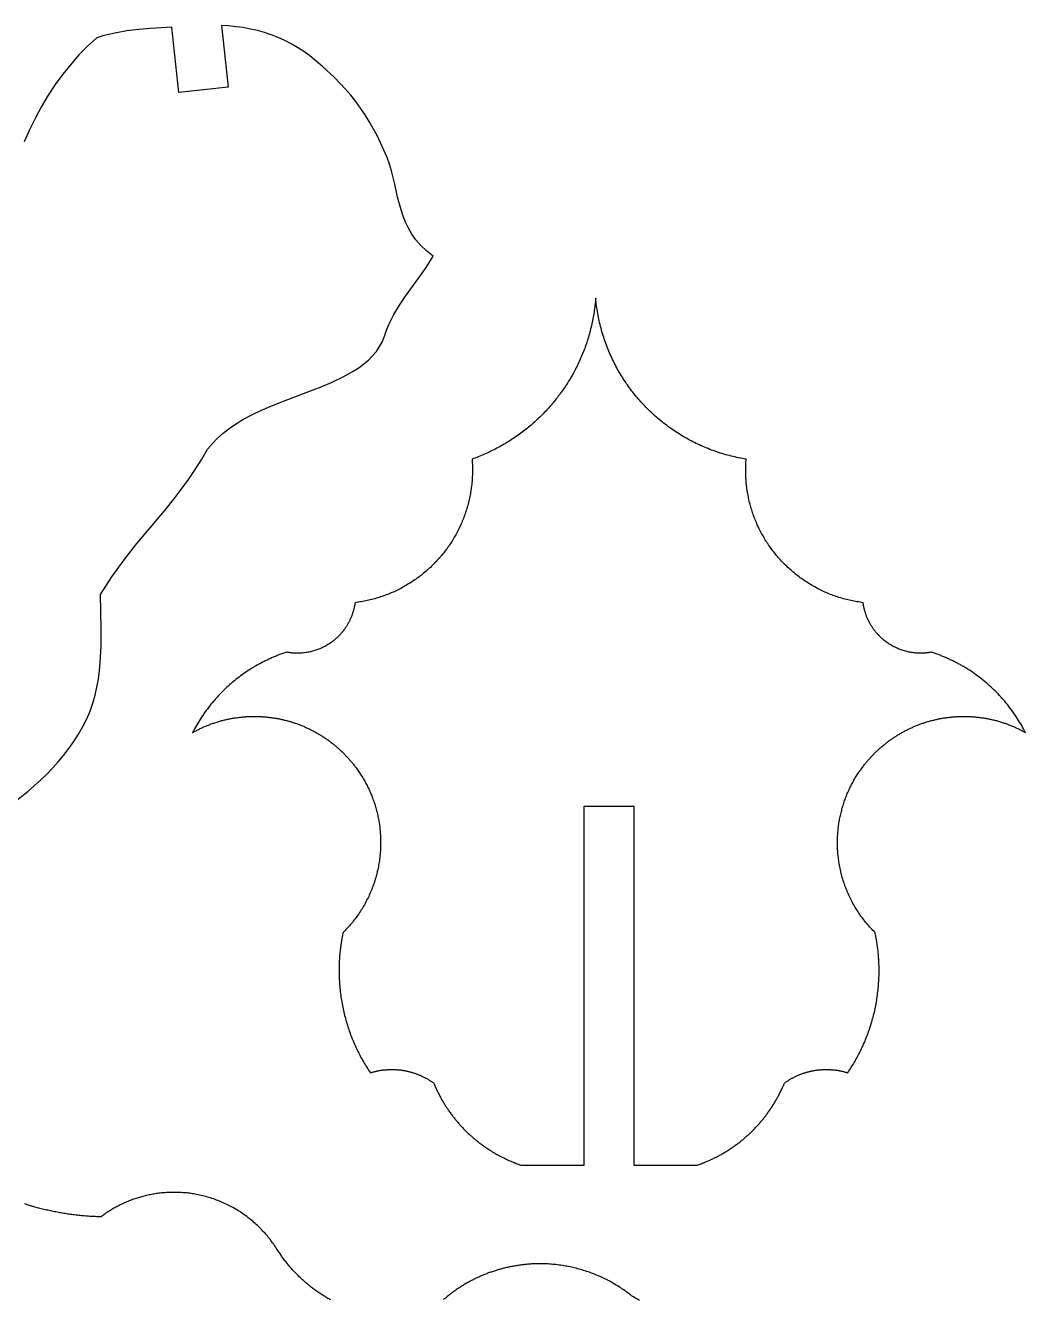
# Model space of a CAD drawing. Extents: x 25 to 747, y 34 to 1185.
# Drawn here: x 559.1 to 682.7, y 558.6 to 716.2 of the extents above; entities that cross this region are included whole.
import ezdxf

# ---------------------------------------------------------------- set-up
doc = ezdxf.new("R2010")
doc.units = 0
doc.layers.add('Default_Layer', color=1, linetype='CONTINUOUS')

msp = doc.modelspace()

# ---------------------------------------------------------------- linework, layer by layer
at = {"layer": 'Default_Layer'}
for points in [[(557.73, 620.16), (559.38, 621.48), (560.94, 622.87), (561.68, 623.59), (562.4, 624.33), (563.09, 625.1), (563.76, 625.9), (564.4, 626.74), (565.01, 627.6), (565.59, 628.51), (566.14, 629.46), (566.62, 630.41), (567.03, 631.37), (567.38, 632.34), (567.66, 633.33), (567.89, 634.33), (568.07, 635.33), (568.21, 636.35), (568.3, 637.37), (568.4, 639.44), (568.41, 641.54), (568.31, 645.79), (569.73, 647.96), (571.24, 650.06), (572.83, 652.1), (574.48, 654.05), (576.43, 656.37), (577.38, 657.57), (578.31, 658.78), (579.2, 660.02), (580.05, 661.26), (580.84, 662.51), (581.57, 663.76), (582.17, 664.48), (582.81, 665.14), (583.51, 665.76), (584.24, 666.33), (585.01, 666.86), (585.81, 667.35), (586.63, 667.81), (587.47, 668.23), (589.2, 669), (590.94, 669.69), (594.31, 670.96), (595.61, 671.47), (596.98, 672.04), (598.35, 672.69), (599.67, 673.44), (600.3, 673.85), (600.9, 674.3), (601.46, 674.78), (601.97, 675.29), (602.44, 675.84), (602.84, 676.44), (603.18, 677.07), (603.45, 677.75), (603.71, 678.48), (603.99, 679.17), (604.61, 680.43), (605.31, 681.58), (606.06, 682.69), (607.71, 684.95), (608.58, 686.22), (609.47, 687.65), (608.64, 688.29), (607.94, 688.96), (607.34, 689.64), (606.83, 690.35), (606.4, 691.08), (606.04, 691.82), (605.74, 692.58), (605.49, 693.35), (605.07, 694.93), (604.71, 696.55), (604.3, 698.18), (604.05, 699), (603.76, 699.83), (603.38, 700.75), (602.97, 701.66), (602.53, 702.56), (602.06, 703.43), (601.57, 704.29), (601.04, 705.12), (600.48, 705.94), (599.89, 706.74), (599.28, 707.52), (598.64, 708.28), (597.28, 709.73), (595.8, 711.1), (594.23, 712.39), (593.48, 712.94), (592.7, 713.44), (591.91, 713.89), (591.11, 714.3), (590.28, 714.67), (589.45, 714.99), (588.6, 715.28), (587.73, 715.52), (586.86, 715.72), (585.97, 715.89), (585.07, 716.01), (584.17, 716.1), (583.29, 716.16), (584.12, 708.52), (578.01, 707.85), (578.01, 707.85), (577.13, 715.95), (574.52, 715.8), (573.05, 715.67), (571.59, 715.48), (570.12, 715.22), (568.63, 714.86), (567.87, 714.64), (566.74, 713.61), (565.66, 712.51), (564.64, 711.35), (563.66, 710.13), (562.74, 708.85), (561.87, 707.52), (561.05, 706.15), (560.28, 704.72), (559.55, 703.26), (558.87, 701.75)], [(596.82, 558.55), (596.7, 558.61), (596.58, 558.68), (596.45, 558.75), (596.33, 558.82), (596.21, 558.89), (596.09, 558.97), (595.97, 559.04), (595.86, 559.11), (595.74, 559.19), (595.62, 559.26), (595.51, 559.34), (595.39, 559.42), (595.27, 559.49), (595.16, 559.57), (595.05, 559.65), (594.93, 559.73), (594.82, 559.82), (594.71, 559.9), (594.6, 559.98), (594.49, 560.07), (594.38, 560.15), (594.27, 560.24), (594.16, 560.32), (594.05, 560.41), (593.94, 560.5), (593.83, 560.59), (593.73, 560.68), (593.62, 560.77), (593.52, 560.86), (593.41, 560.96), (593.31, 561.05), (593.21, 561.14), (593.11, 561.24), (593.01, 561.33), (592.91, 561.43), (592.81, 561.53), (592.71, 561.63), (592.61, 561.73), (592.51, 561.83), (592.42, 561.93), (592.32, 562.03), (592.22, 562.13), (592.13, 562.23), (592.04, 562.33), (591.94, 562.44), (591.85, 562.54), (591.76, 562.65), (591.67, 562.76), (591.58, 562.86), (591.49, 562.97), (591.4, 563.08), (591.31, 563.19), (591.23, 563.3), (591.14, 563.41), (591.06, 563.52), (590.97, 563.63), (590.89, 563.75), (590.81, 563.86), (590.73, 563.97), (590.65, 564.09), (590.57, 564.2), (590.49, 564.32), (590.41, 564.44), (590.33, 564.55), (590.25, 564.67), (590.18, 564.79), (590.07, 564.95), (589.97, 565.12), (589.86, 565.28), (589.75, 565.44), (589.64, 565.59), (589.52, 565.75), (589.4, 565.91), (589.29, 566.06), (589.17, 566.21), (589.04, 566.36), (588.92, 566.51), (588.8, 566.65), (588.67, 566.8), (588.54, 566.94), (588.41, 567.08), (588.28, 567.22), (588.14, 567.36), (588.01, 567.5), (587.87, 567.63), (587.73, 567.76), (587.59, 567.89), (587.45, 568.02), (587.3, 568.15), (587.16, 568.28), (587.01, 568.4), (586.86, 568.52), (586.71, 568.64), (586.56, 568.76), (586.41, 568.88), (586.25, 568.99), (586.1, 569.1), (585.94, 569.21), (585.78, 569.32), (585.62, 569.43), (585.45, 569.53), (585.29, 569.63), (585.13, 569.73), (584.96, 569.83), (584.79, 569.93), (584.62, 570.02), (584.45, 570.11), (584.28, 570.2), (584.11, 570.29), (583.93, 570.37), (583.75, 570.46), (583.58, 570.54), (583.4, 570.62), (583.22, 570.69), (583.04, 570.77), (582.85, 570.84), (582.67, 570.91), (582.49, 570.98), (582.3, 571.04), (582.11, 571.11), (581.92, 571.17), (581.73, 571.23), (581.54, 571.28), (581.35, 571.34), (581.16, 571.39), (580.96, 571.44), (580.77, 571.48), (580.57, 571.53), (580.38, 571.57), (580.18, 571.61), (580.02, 571.64), (579.86, 571.66), (579.7, 571.69), (579.54, 571.71), (579.37, 571.74), (579.2, 571.76), (579.03, 571.78), (578.86, 571.79), (578.69, 571.81), (578.51, 571.82), (578.33, 571.83), (578.15, 571.84), (577.98, 571.85), (577.79, 571.86), (577.61, 571.86), (577.43, 571.86), (577.27, 571.86), (577.11, 571.86), (576.95, 571.85), (576.8, 571.85), (576.64, 571.84), (576.48, 571.83), (576.32, 571.82), (576.17, 571.81), (576.01, 571.79), (575.86, 571.78), (575.7, 571.76), (575.55, 571.74), (575.39, 571.72), (575.24, 571.7), (575.08, 571.68), (574.93, 571.65), (574.78, 571.63), (574.63, 571.6), (574.48, 571.57), (574.33, 571.54), (574.18, 571.51), (574.03, 571.47), (573.88, 571.44), (573.73, 571.4), (573.58, 571.36), (573.43, 571.32), (573.29, 571.28), (573.14, 571.24), (573, 571.2), (572.85, 571.15), (572.71, 571.1), (572.57, 571.06), (572.42, 571.01), (572.28, 570.96), (572.14, 570.9), (572, 570.85), (571.86, 570.8), (571.72, 570.74), (571.58, 570.68), (571.45, 570.62), (571.31, 570.56), (571.17, 570.5), (571.04, 570.44), (570.9, 570.37), (570.77, 570.31), (570.64, 570.24), (570.51, 570.17), (570.38, 570.11), (570.24, 570.04), (570.12, 569.96), (569.99, 569.89), (569.86, 569.82), (569.73, 569.74), (569.61, 569.67), (569.48, 569.59), (569.36, 569.51), (569.23, 569.43), (569.11, 569.35), (568.99, 569.27), (568.87, 569.18), (568.75, 569.1), (568.63, 569.01), (568.51, 568.93), (568.39, 568.84), (568.22, 568.84), (568.05, 568.85), (567.87, 568.85), (567.7, 568.86), (567.53, 568.87), (567.35, 568.88), (567.18, 568.88), (567.01, 568.89), (566.84, 568.91), (566.67, 568.92), (566.5, 568.93), (566.32, 568.94), (566.15, 568.96), (565.98, 568.97), (565.81, 568.99), (565.64, 569.01), (565.47, 569.03), (565.3, 569.04), (565.13, 569.06), (564.96, 569.09), (564.8, 569.11), (564.63, 569.13), (564.46, 569.15), (564.29, 569.18), (564.12, 569.2), (563.96, 569.23), (563.79, 569.25), (563.62, 569.28), (563.46, 569.31), (563.29, 569.34), (563.12, 569.37), (562.96, 569.4), (562.79, 569.43), (562.63, 569.46), (562.46, 569.5), (562.3, 569.53), (562.14, 569.56), (561.97, 569.6), (561.81, 569.64), (561.65, 569.67), (561.48, 569.71), (561.32, 569.75), (561.16, 569.79), (561, 569.83), (560.84, 569.87), (560.68, 569.91), (560.52, 569.96), (560.36, 570), (560.2, 570.04), (560.04, 570.09), (559.88, 570.13), (559.72, 570.18), (559.56, 570.23), (559.4, 570.28), (559.24, 570.33), (559.09, 570.38), (558.93, 570.43)], [(634.97, 558.49), (634.73, 558.64), (634.49, 558.78), (634.25, 558.93), (634.01, 559.07), (633.86, 559.18), (633.72, 559.29), (633.57, 559.41), (633.42, 559.52), (633.27, 559.63), (633.12, 559.73), (632.96, 559.84), (632.81, 559.94), (632.66, 560.05), (632.5, 560.15), (632.34, 560.25), (632.18, 560.35), (632.02, 560.44), (631.86, 560.54), (631.7, 560.63), (631.54, 560.72), (631.37, 560.82), (631.21, 560.9), (631.04, 560.99), (630.88, 561.08), (630.71, 561.16), (630.54, 561.24), (630.37, 561.32), (630.2, 561.4), (630.02, 561.48), (629.85, 561.55), (629.68, 561.63), (629.5, 561.7), (629.33, 561.77), (629.15, 561.84), (628.97, 561.9), (628.79, 561.97), (628.61, 562.03), (628.43, 562.09), (628.25, 562.15), (628.07, 562.21), (627.88, 562.27), (627.7, 562.32), (627.51, 562.37), (627.33, 562.42), (627.14, 562.47), (626.96, 562.52), (626.77, 562.56), (626.58, 562.6), (626.39, 562.64), (626.2, 562.68), (626.01, 562.72), (625.82, 562.75), (625.62, 562.78), (625.43, 562.81), (625.24, 562.84), (625.04, 562.87), (624.85, 562.89), (624.65, 562.92), (624.45, 562.94), (624.26, 562.95), (624.06, 562.97), (623.86, 562.98), (623.66, 563), (623.46, 563.01), (623.26, 563.01), (623.06, 563.02), (622.86, 563.02), (622.66, 563.02), (622.53, 563.02), (622.4, 563.02), (622.27, 563.02), (622.15, 563.02), (622.02, 563.01), (621.89, 563.01), (621.76, 563), (621.64, 563), (621.51, 562.99), (621.38, 562.98), (621.26, 562.97), (621.13, 562.96), (621, 562.95), (620.88, 562.94), (620.75, 562.93), (620.63, 562.91), (620.5, 562.9), (620.38, 562.88), (620.25, 562.87), (620.13, 562.85), (620.01, 562.83), (619.88, 562.81), (619.76, 562.79), (619.64, 562.77), (619.51, 562.75), (619.39, 562.73), (619.27, 562.71), (619.15, 562.69), (619.03, 562.66), (618.9, 562.64), (618.78, 562.61), (618.66, 562.58), (618.54, 562.56), (618.42, 562.53), (618.3, 562.5), (618.18, 562.47), (618.06, 562.44), (617.95, 562.41), (617.83, 562.38), (617.71, 562.34), (617.59, 562.31), (617.47, 562.28), (617.36, 562.24), (617.24, 562.2), (617.12, 562.17), (617.01, 562.13), (616.89, 562.09), (616.77, 562.05), (616.66, 562.01), (616.54, 561.97), (616.43, 561.93), (616.31, 561.89), (616.2, 561.85), (616.09, 561.8), (615.97, 561.76), (615.86, 561.71), (615.75, 561.67), (615.64, 561.62), (615.53, 561.57), (615.41, 561.53), (615.3, 561.48), (615.19, 561.43), (615.08, 561.38), (614.97, 561.33), (614.86, 561.28), (614.75, 561.23), (614.65, 561.17), (614.54, 561.12), (614.43, 561.06), (614.32, 561.01), (614.22, 560.95), (614.11, 560.9), (614, 560.84), (613.9, 560.78), (613.79, 560.73), (613.69, 560.67), (613.58, 560.61), (613.48, 560.55), (613.37, 560.49), (613.27, 560.42), (613.17, 560.36), (613.07, 560.3), (612.96, 560.24), (612.86, 560.17), (612.76, 560.11), (612.66, 560.04), (612.56, 559.97), (612.46, 559.91), (612.36, 559.84), (612.26, 559.77), (612.16, 559.7), (612.07, 559.63), (611.97, 559.56), (611.87, 559.49), (611.78, 559.42), (611.68, 559.35), (611.59, 559.28), (611.49, 559.2), (611.4, 559.13), (611.3, 559.06), (611.21, 558.98), (611.12, 558.91), (611.02, 558.83), (610.93, 558.75), (610.84, 558.68), (610.75, 558.6)]]:
    msp.add_lwpolyline(points, dxfattribs=at)
msp.add_lwpolyline([(628.14, 575.23), (628.14, 619.61), (634.29, 619.61), (634.29, 575.23), (642.13, 575.23), (642.24, 575.27), (642.36, 575.31), (642.47, 575.36), (642.59, 575.4), (642.7, 575.44), (642.81, 575.49), (642.93, 575.53), (643.04, 575.58), (643.15, 575.62), (643.26, 575.67), (643.37, 575.72), (643.48, 575.76), (643.59, 575.81), (643.7, 575.86), (643.81, 575.91), (643.92, 575.96), (644.03, 576.01), (644.14, 576.07), (644.25, 576.12), (644.36, 576.17), (644.46, 576.23), (644.57, 576.28), (644.68, 576.34), (644.78, 576.39), (644.89, 576.45), (644.99, 576.51), (645.1, 576.56), (645.2, 576.62), (645.3, 576.68), (645.41, 576.74), (645.51, 576.8), (645.61, 576.86), (645.71, 576.93), (645.81, 576.99), (645.91, 577.05), (646.01, 577.12), (646.11, 577.18), (646.21, 577.25), (646.31, 577.31), (646.41, 577.38), (646.51, 577.44), (646.61, 577.51), (646.7, 577.58), (646.8, 577.65), (646.9, 577.72), (646.99, 577.79), (647.09, 577.86), (647.18, 577.93), (647.27, 578), (647.37, 578.08), (647.46, 578.15), (647.55, 578.22), (647.64, 578.3), (647.74, 578.37), (647.83, 578.45), (647.92, 578.52), (648.01, 578.6), (648.1, 578.68), (648.18, 578.75), (648.27, 578.83), (648.36, 578.91), (648.45, 578.99), (648.53, 579.07), (648.62, 579.15), (648.71, 579.23), (648.79, 579.31), (648.88, 579.4), (648.96, 579.48), (649.04, 579.56), (649.13, 579.65), (649.21, 579.73), (649.29, 579.82), (649.37, 579.9), (649.45, 579.99), (649.53, 580.08), (649.61, 580.16), (649.69, 580.25), (649.77, 580.34), (649.85, 580.43), (649.92, 580.52), (650, 580.61), (650.08, 580.7), (650.15, 580.79), (650.23, 580.88), (650.3, 580.97), (650.37, 581.06), (650.45, 581.16), (650.52, 581.25), (650.59, 581.34), (650.66, 581.44), (650.73, 581.53), (650.8, 581.63), (650.87, 581.73), (650.94, 581.82), (651.01, 581.92), (651.08, 582.02), (651.15, 582.11), (651.21, 582.21), (651.28, 582.31), (651.34, 582.41), (651.41, 582.51), (651.47, 582.61), (651.54, 582.71), (651.6, 582.81), (651.66, 582.92), (651.72, 583.02), (651.78, 583.12), (651.84, 583.22), (651.9, 583.33), (651.96, 583.43), (652.02, 583.54), (652.08, 583.64), (652.13, 583.75), (652.19, 583.85), (652.25, 583.96), (652.3, 584.07), (652.35, 584.17), (652.41, 584.28), (652.46, 584.39), (652.51, 584.5), (652.57, 584.61), (652.62, 584.72), (652.67, 584.83), (652.72, 584.94), (652.77, 585.05), (652.81, 585.16), (652.86, 585.27), (652.91, 585.38), (652.98, 585.43), (653.04, 585.48), (653.11, 585.52), (653.18, 585.57), (653.25, 585.62), (653.32, 585.66), (653.39, 585.71), (653.46, 585.75), (653.53, 585.8), (653.61, 585.84), (653.68, 585.88), (653.75, 585.92), (653.83, 585.96), (653.9, 586), (653.97, 586.04), (654.05, 586.08), (654.12, 586.12), (654.2, 586.16), (654.28, 586.2), (654.35, 586.23), (654.43, 586.27), (654.51, 586.3), (654.59, 586.34), (654.66, 586.37), (654.74, 586.4), (654.82, 586.43), (654.9, 586.46), (654.98, 586.49), (655.06, 586.52), (655.14, 586.55), (655.22, 586.58), (655.31, 586.61), (655.39, 586.63), (655.47, 586.66), (655.55, 586.69), (655.64, 586.71), (655.72, 586.73), (655.8, 586.76), (655.89, 586.78), (655.97, 586.8), (656.06, 586.82), (656.14, 586.84), (656.23, 586.86), (656.31, 586.88), (656.4, 586.89), (656.49, 586.91), (656.57, 586.92), (656.66, 586.94), (656.75, 586.95), (656.83, 586.96), (656.92, 586.98), (657.01, 586.99), (657.1, 587), (657.19, 587.01), (657.28, 587.02), (657.36, 587.02), (657.45, 587.03), (657.54, 587.04), (657.63, 587.04), (657.72, 587.05), (657.81, 587.05), (657.91, 587.05), (658, 587.05), (658.09, 587.05), (658.18, 587.05), (658.26, 587.05), (658.35, 587.05), (658.44, 587.05), (658.53, 587.04), (658.61, 587.04), (658.7, 587.03), (658.79, 587.03), (658.87, 587.02), (658.96, 587.01), (659.04, 587), (659.13, 586.99), (659.21, 586.98), (659.3, 586.97), (659.38, 586.96), (659.47, 586.95), (659.55, 586.93), (659.63, 586.92), (659.71, 586.9), (659.79, 586.89), (659.88, 586.87), (659.96, 586.86), (660.04, 586.84), (660.12, 586.82), (660.19, 586.8), (660.27, 586.78), (660.35, 586.76), (660.43, 586.74), (660.5, 586.72), (660.58, 586.7), (660.66, 586.67), (660.73, 586.65), (660.84, 586.82), (660.95, 586.98), (661.06, 587.15), (661.17, 587.32), (661.28, 587.49), (661.39, 587.67), (661.49, 587.84), (661.59, 588.02), (661.69, 588.19), (661.79, 588.37), (661.89, 588.55), (661.99, 588.73), (662.08, 588.91), (662.18, 589.09), (662.27, 589.27), (662.36, 589.46), (662.45, 589.64), (662.53, 589.83), (662.62, 590.01), (662.7, 590.2), (662.79, 590.39), (662.87, 590.58), (662.94, 590.77), (663.02, 590.96), (663.1, 591.16), (663.17, 591.35), (663.24, 591.54), (663.31, 591.74), (663.38, 591.94), (663.45, 592.13), (663.51, 592.33), (663.58, 592.53), (663.64, 592.73), (663.7, 592.93), (663.76, 593.13), (663.81, 593.34), (663.87, 593.54), (663.92, 593.74), (663.97, 593.95), (664.02, 594.15), (664.07, 594.36), (664.11, 594.57), (664.15, 594.78), (664.19, 594.98), (664.23, 595.19), (664.27, 595.4), (664.31, 595.61), (664.34, 595.83), (664.37, 596.04), (664.4, 596.25), (664.43, 596.46), (664.45, 596.68), (664.48, 596.89), (664.5, 597.11), (664.52, 597.32), (664.54, 597.54), (664.55, 597.76), (664.57, 597.98), (664.58, 598.19), (664.59, 598.41), (664.6, 598.63), (664.6, 598.85), (664.6, 599.07), (664.6, 599.29), (664.6, 599.45), (664.6, 599.6), (664.6, 599.76), (664.6, 599.91), (664.59, 600.07), (664.59, 600.22), (664.58, 600.38), (664.57, 600.53), (664.56, 600.68), (664.55, 600.83), (664.54, 600.99), (664.53, 601.14), (664.52, 601.29), (664.51, 601.44), (664.49, 601.58), (664.48, 601.73), (664.46, 601.88), (664.44, 602.03), (664.42, 602.17), (664.41, 602.32), (664.39, 602.46), (664.36, 602.61), (664.34, 602.75), (664.32, 602.89), (664.3, 603.03), (664.27, 603.17), (664.25, 603.31), (664.22, 603.45), (664.2, 603.58), (664.17, 603.72), (664.14, 603.85), (664.11, 603.98), (663.98, 604.12), (663.85, 604.25), (663.72, 604.39), (663.59, 604.53), (663.46, 604.67), (663.33, 604.81), (663.21, 604.95), (663.09, 605.1), (662.97, 605.24), (662.85, 605.39), (662.73, 605.54), (662.62, 605.69), (662.5, 605.84), (662.39, 605.99), (662.28, 606.15), (662.17, 606.3), (662.07, 606.46), (661.96, 606.62), (661.86, 606.78), (661.76, 606.94), (661.66, 607.1), (661.57, 607.27), (661.47, 607.43), (661.38, 607.6), (661.29, 607.77), (661.2, 607.94), (661.11, 608.11), (661.03, 608.28), (660.95, 608.45), (660.86, 608.62), (660.79, 608.8), (660.71, 608.97), (660.64, 609.15), (660.56, 609.33), (660.49, 609.51), (660.43, 609.69), (660.36, 609.87), (660.3, 610.05), (660.24, 610.23), (660.18, 610.42), (660.12, 610.6), (660.06, 610.79), (660.01, 610.98), (659.96, 611.17), (659.91, 611.35), (659.87, 611.54), (659.83, 611.74), (659.78, 611.93), (659.75, 612.12), (659.71, 612.31), (659.68, 612.51), (659.64, 612.7), (659.62, 612.9), (659.59, 613.09), (659.57, 613.29), (659.54, 613.49), (659.52, 613.69), (659.51, 613.89), (659.49, 614.09), (659.48, 614.29), (659.47, 614.49), (659.47, 614.69), (659.46, 614.9), (659.46, 615.1), (659.46, 615.27), (659.47, 615.43), (659.47, 615.6), (659.48, 615.76), (659.48, 615.92), (659.49, 616.09), (659.5, 616.25), (659.52, 616.41), (659.53, 616.58), (659.55, 616.74), (659.56, 616.9), (659.58, 617.06), (659.6, 617.22), (659.63, 617.38), (659.65, 617.54), (659.68, 617.7), (659.7, 617.86), (659.73, 618.01), (659.76, 618.17), (659.79, 618.33), (659.83, 618.48), (659.86, 618.64), (659.9, 618.79), (659.94, 618.95), (659.98, 619.1), (660.02, 619.25), (660.06, 619.4), (660.1, 619.55), (660.15, 619.71), (660.2, 619.86), (660.25, 620), (660.3, 620.15), (660.35, 620.3), (660.4, 620.45), (660.45, 620.59), (660.51, 620.74), (660.57, 620.89), (660.62, 621.03), (660.68, 621.17), (660.75, 621.32), (660.81, 621.46), (660.87, 621.6), (660.94, 621.74), (661, 621.88), (661.07, 622.02), (661.14, 622.16), (661.21, 622.29), (661.28, 622.43), (661.35, 622.56), (661.43, 622.7), (661.5, 622.83), (661.58, 622.96), (661.66, 623.1), (661.74, 623.23), (661.82, 623.36), (661.9, 623.49), (661.98, 623.61), (662.07, 623.74), (662.15, 623.87), (662.24, 623.99), (662.33, 624.12), (662.42, 624.24), (662.51, 624.36), (662.6, 624.49), (662.67, 624.57), (662.73, 624.66), (662.8, 624.75), (662.87, 624.84), (662.94, 624.92), (663.01, 625.01), (663.08, 625.1), (663.16, 625.18), (663.23, 625.27), (663.3, 625.35), (663.38, 625.43), (663.45, 625.52), (663.52, 625.6), (663.6, 625.68), (663.68, 625.76), (663.75, 625.84), (663.83, 625.92), (663.91, 626), (663.98, 626.08), (664.06, 626.16), (664.14, 626.24), (664.22, 626.32), (664.3, 626.39), (664.38, 626.47), (664.46, 626.55), (664.55, 626.62), (664.63, 626.7), (664.71, 626.77), (664.79, 626.84), (664.88, 626.92), (664.96, 626.99), (665.05, 627.06), (665.13, 627.13), (665.22, 627.2), (665.3, 627.27), (665.39, 627.34), (665.48, 627.41), (665.57, 627.48), (665.65, 627.55), (665.74, 627.61), (665.83, 627.68), (665.92, 627.75), (666.01, 627.81), (666.1, 627.87), (666.19, 627.94), (666.29, 628), (666.38, 628.06), (666.47, 628.13), (666.56, 628.19), (666.66, 628.25), (666.75, 628.31), (666.84, 628.37), (666.94, 628.43), (667.03, 628.48), (667.13, 628.54), (667.23, 628.6), (667.32, 628.65), (667.42, 628.71), (667.52, 628.76), (667.61, 628.82), (667.71, 628.87), (667.81, 628.92), (667.91, 628.97), (668.01, 629.02), (668.11, 629.07), (668.21, 629.12), (668.31, 629.17), (668.41, 629.22), (668.51, 629.27), (668.61, 629.32), (668.72, 629.36), (668.82, 629.41), (668.92, 629.45), (669.03, 629.5), (669.13, 629.54), (669.23, 629.58), (669.34, 629.62), (669.44, 629.67), (669.55, 629.71), (669.65, 629.74), (669.76, 629.78), (669.86, 629.82), (669.97, 629.86), (670.08, 629.9), (670.19, 629.93), (670.29, 629.97), (670.4, 630), (670.51, 630.03), (670.62, 630.07), (670.73, 630.1), (670.84, 630.13), (670.94, 630.16), (671.05, 630.19), (671.16, 630.22), (671.28, 630.25), (671.39, 630.27), (671.5, 630.3), (671.61, 630.33), (671.72, 630.35), (671.83, 630.38), (671.94, 630.4), (672.06, 630.42), (672.17, 630.44), (672.28, 630.46), (672.4, 630.48), (672.51, 630.5), (672.62, 630.52), (672.74, 630.54), (672.85, 630.56), (672.97, 630.57), (673.08, 630.59), (673.2, 630.6), (673.31, 630.62), (673.43, 630.63), (673.55, 630.64), (673.66, 630.65), (673.78, 630.66), (673.89, 630.67), (674.01, 630.68), (674.13, 630.69), (674.25, 630.69), (674.36, 630.7), (674.48, 630.7), (674.6, 630.71), (674.72, 630.71), (674.84, 630.71), (674.96, 630.71), (675.08, 630.71), (675.21, 630.71), (675.34, 630.71), (675.47, 630.71), (675.6, 630.71), (675.73, 630.7), (675.86, 630.69), (675.99, 630.69), (676.12, 630.68), (676.25, 630.67), (676.38, 630.66), (676.51, 630.65), (676.63, 630.64), (676.76, 630.62), (676.89, 630.61), (677.02, 630.59), (677.14, 630.58), (677.27, 630.56), (677.4, 630.54), (677.52, 630.52), (677.65, 630.5), (677.77, 630.48), (677.9, 630.46), (678.02, 630.44), (678.15, 630.41), (678.27, 630.39), (678.39, 630.36), (678.52, 630.34), (678.64, 630.31), (678.76, 630.28), (678.88, 630.25), (679, 630.22), (679.12, 630.19), (679.24, 630.15), (679.36, 630.12), (679.48, 630.09), (679.6, 630.05), (679.72, 630.01), (679.84, 629.98), (679.95, 629.94), (680.07, 629.9), (680.19, 629.86), (680.3, 629.82), (680.42, 629.78), (680.53, 629.74), (680.65, 629.69), (680.76, 629.65), (680.88, 629.6), (680.99, 629.56), (681.1, 629.51), (681.21, 629.47), (681.32, 629.42), (681.43, 629.37), (681.54, 629.32), (681.65, 629.27), (681.76, 629.22), (681.87, 629.16), (681.98, 629.11), (682.09, 629.06), (682.19, 629), (682.3, 628.95), (682.4, 628.89), (682.51, 628.83), (682.61, 628.78), (682.71, 628.72), (682.6, 628.94), (682.48, 629.16), (682.36, 629.37), (682.24, 629.59), (682.12, 629.8), (681.99, 630.01), (681.86, 630.22), (681.73, 630.43), (681.6, 630.63), (681.46, 630.84), (681.33, 631.04), (681.19, 631.24), (681.04, 631.44), (680.9, 631.63), (680.75, 631.83), (680.6, 632.02), (680.45, 632.21), (680.29, 632.4), (680.14, 632.59), (679.98, 632.77), (679.82, 632.95), (679.66, 633.13), (679.49, 633.31), (679.33, 633.49), (679.16, 633.66), (678.99, 633.83), (678.81, 634), (678.64, 634.17), (678.46, 634.34), (678.28, 634.5), (678.1, 634.66), (677.92, 634.82), (677.73, 634.98), (677.54, 635.13), (677.35, 635.29), (677.16, 635.44), (676.97, 635.58), (676.77, 635.73), (676.58, 635.87), (676.38, 636.01), (676.18, 636.15), (675.98, 636.29), (675.77, 636.42), (675.67, 636.49), (675.57, 636.55), (675.46, 636.62), (675.36, 636.68), (675.25, 636.75), (675.15, 636.81), (675.04, 636.87), (674.94, 636.93), (674.83, 637), (674.72, 637.06), (674.62, 637.12), (674.51, 637.17), (674.4, 637.23), (674.29, 637.29), (674.18, 637.35), (674.07, 637.41), (673.96, 637.46), (673.85, 637.52), (673.74, 637.57), (673.63, 637.63), (673.52, 637.68), (673.41, 637.73), (673.3, 637.79), (673.18, 637.84), (673.07, 637.89), (672.96, 637.94), (672.84, 637.99), (672.73, 638.04), (672.61, 638.09), (672.5, 638.13), (672.38, 638.18), (672.27, 638.23), (672.15, 638.27), (672.03, 638.32), (671.92, 638.36), (671.8, 638.41), (671.68, 638.45), (671.56, 638.49), (671.45, 638.53), (671.33, 638.57), (671.21, 638.61), (671.09, 638.65), (671.01, 638.64), (670.93, 638.62), (670.85, 638.61), (670.77, 638.6), (670.69, 638.59), (670.61, 638.58), (670.53, 638.57), (670.44, 638.56), (670.36, 638.55), (670.27, 638.54), (670.19, 638.54), (670.1, 638.53), (670.01, 638.53), (669.92, 638.53), (669.83, 638.53), (669.75, 638.53), (669.6, 638.53), (669.45, 638.53), (669.3, 638.54), (669.16, 638.55), (669.01, 638.56), (668.87, 638.58), (668.73, 638.6), (668.58, 638.62), (668.44, 638.64), (668.3, 638.67), (668.16, 638.7), (668.03, 638.73), (667.89, 638.77), (667.75, 638.81), (667.62, 638.85), (667.48, 638.89), (667.35, 638.93), (667.22, 638.98), (667.09, 639.03), (666.96, 639.08), (666.84, 639.14), (666.71, 639.2), (666.59, 639.26), (666.46, 639.32), (666.34, 639.38), (666.22, 639.45), (666.1, 639.52), (665.99, 639.59), (665.87, 639.66), (665.76, 639.74), (665.65, 639.81), (665.54, 639.89), (665.46, 639.95), (665.39, 640), (665.32, 640.06), (665.25, 640.11), (665.18, 640.17), (665.11, 640.23), (665.04, 640.29), (664.97, 640.35), (664.91, 640.41), (664.84, 640.47), (664.77, 640.53), (664.71, 640.59), (664.65, 640.66), (664.58, 640.72), (664.52, 640.79), (664.46, 640.85), (664.4, 640.92), (664.34, 640.99), (664.28, 641.06), (664.22, 641.12), (664.17, 641.19), (664.11, 641.27), (664.06, 641.34), (664, 641.41), (663.95, 641.48), (663.89, 641.55), (663.84, 641.63), (663.79, 641.7), (663.74, 641.78), (663.69, 641.85), (663.65, 641.93), (663.6, 642.01), (663.55, 642.09), (663.51, 642.16), (663.46, 642.24), (663.42, 642.32), (663.38, 642.4), (663.34, 642.48), (663.3, 642.57), (663.26, 642.65), (663.22, 642.73), (663.18, 642.81), (663.14, 642.9), (663.11, 642.98), (663.07, 643.07), (663.04, 643.15), (663.01, 643.24), (662.98, 643.33), (662.95, 643.41), (662.92, 643.5), (662.89, 643.59), (662.87, 643.68), (662.84, 643.77), (662.82, 643.86), (662.79, 643.95), (662.77, 644.04), (662.75, 644.13), (662.73, 644.22), (662.71, 644.32), (662.69, 644.41), (662.67, 644.5), (662.66, 644.59), (662.65, 644.69), (662.63, 644.78), (662.44, 644.81), (662.25, 644.84), (662.06, 644.87), (661.87, 644.9), (661.68, 644.93), (661.49, 644.97), (661.3, 645), (661.11, 645.04), (660.93, 645.09), (660.74, 645.13), (660.56, 645.18), (660.37, 645.22), (660.19, 645.27), (660.01, 645.33), (659.83, 645.38), (659.65, 645.44), (659.47, 645.49), (659.29, 645.55), (659.11, 645.62), (658.94, 645.68), (658.76, 645.75), (658.59, 645.81), (658.41, 645.88), (658.24, 645.95), (658.07, 646.03), (657.9, 646.1), (657.73, 646.18), (657.56, 646.26), (657.39, 646.34), (657.22, 646.42), (657.06, 646.51), (656.9, 646.59), (656.73, 646.68), (656.57, 646.77), (656.41, 646.86), (656.25, 646.95), (656.09, 647.05), (655.93, 647.14), (655.78, 647.24), (655.62, 647.34), (655.47, 647.44), (655.32, 647.55), (655.16, 647.65), (655.01, 647.76), (654.86, 647.86), (654.72, 647.97), (654.57, 648.08), (654.43, 648.2), (654.28, 648.31), (654.14, 648.43), (654, 648.54), (653.86, 648.66), (653.72, 648.78), (653.58, 648.91), (653.45, 649.03), (653.31, 649.15), (653.18, 649.28), (653.05, 649.41), (652.92, 649.54), (652.79, 649.67), (652.66, 649.8), (652.54, 649.93), (652.41, 650.07), (652.29, 650.2), (652.17, 650.34), (652.05, 650.48), (651.93, 650.62), (651.81, 650.76), (651.7, 650.9), (651.59, 651.05), (651.47, 651.19), (651.36, 651.34), (651.25, 651.49), (651.15, 651.63), (651.04, 651.78), (650.94, 651.94), (650.84, 652.09), (650.73, 652.24), (650.64, 652.4), (650.54, 652.55), (650.44, 652.71), (650.35, 652.87), (650.26, 653.03), (650.17, 653.19), (650.08, 653.35), (649.99, 653.51), (649.91, 653.68), (649.82, 653.84), (649.74, 654.01), (649.66, 654.18), (649.59, 654.34), (649.51, 654.51), (649.44, 654.68), (649.36, 654.85), (649.29, 655.03), (649.23, 655.2), (649.16, 655.37), (649.09, 655.55), (649.03, 655.72), (648.97, 655.9), (648.91, 656.08), (648.86, 656.26), (648.8, 656.44), (648.75, 656.62), (648.7, 656.8), (648.65, 656.98), (648.6, 657.16), (648.56, 657.35), (648.51, 657.53), (648.47, 657.71), (648.44, 657.9), (648.4, 658.09), (648.36, 658.27), (648.33, 658.46), (648.3, 658.65), (648.27, 658.84), (648.25, 659.03), (648.23, 659.22), (648.2, 659.41), (648.19, 659.61), (648.17, 659.8), (648.15, 659.99), (648.14, 660.19), (648.13, 660.38), (648.12, 660.58), (648.12, 660.77), (648.11, 660.97), (648.11, 661.16), (648.11, 661.34), (648.12, 661.52), (648.12, 661.7), (648.13, 661.87), (648.14, 662.04), (648.14, 662.21), (648.16, 662.37), (648.17, 662.53), (647.93, 662.56), (647.7, 662.61), (647.47, 662.65), (647.24, 662.7), (647.01, 662.74), (646.78, 662.8), (646.55, 662.85), (646.32, 662.9), (646.1, 662.96), (645.87, 663.02), (645.65, 663.08), (645.42, 663.15), (645.2, 663.22), (644.98, 663.28), (644.76, 663.36), (644.54, 663.43), (644.32, 663.5), (644.1, 663.58), (643.89, 663.66), (643.67, 663.74), (643.46, 663.83), (643.24, 663.91), (643.03, 664), (642.82, 664.09), (642.61, 664.19), (642.4, 664.28), (642.2, 664.38), (641.99, 664.48), (641.79, 664.58), (641.58, 664.68), (641.38, 664.78), (641.18, 664.89), (640.98, 665), (640.78, 665.11), (640.58, 665.22), (640.39, 665.34), (640.19, 665.45), (640, 665.57), (639.81, 665.69), (639.61, 665.81), (639.42, 665.94), (639.24, 666.06), (639.05, 666.19), (638.86, 666.32), (638.68, 666.45), (638.5, 666.58), (638.32, 666.72), (638.14, 666.86), (637.96, 666.99), (637.78, 667.13), (637.61, 667.28), (637.43, 667.42), (637.26, 667.56), (637.09, 667.71), (636.92, 667.86), (636.75, 668.01), (636.59, 668.16), (636.42, 668.32), (636.26, 668.47), (636.1, 668.63), (635.94, 668.79), (635.78, 668.95), (635.62, 669.11), (635.47, 669.27), (635.32, 669.44), (635.16, 669.6), (635.01, 669.77), (634.87, 669.94), (634.72, 670.11), (634.58, 670.29), (634.43, 670.46), (634.29, 670.64), (634.15, 670.81), (634.01, 670.99), (633.88, 671.17), (633.74, 671.35), (633.61, 671.53), (633.48, 671.72), (633.35, 671.9), (633.23, 672.09), (633.1, 672.28), (632.98, 672.47), (632.86, 672.66), (632.74, 672.85), (632.62, 673.05), (632.5, 673.24), (632.39, 673.44), (632.28, 673.63), (632.17, 673.83), (632.06, 674.03), (631.96, 674.23), (631.85, 674.44), (631.75, 674.64), (631.65, 674.84), (631.55, 675.05), (631.46, 675.26), (631.36, 675.47), (631.27, 675.67), (631.18, 675.89), (631.1, 676.1), (631.01, 676.31), (630.93, 676.52), (630.85, 676.74), (630.77, 676.95), (630.69, 677.17), (630.62, 677.39), (630.55, 677.61), (630.48, 677.83), (630.41, 678.05), (630.34, 678.27), (630.28, 678.5), (630.22, 678.72), (630.16, 678.94), (630.1, 679.17), (630.05, 679.4), (630, 679.62), (629.95, 679.85), (629.9, 680.08), (629.86, 680.31), (629.81, 680.54), (629.77, 680.78), (629.73, 681.01), (629.7, 681.24), (629.67, 681.48), (629.64, 681.71), (629.61, 681.95), (629.58, 682.19), (629.56, 682.43), (629.54, 682.21), (629.52, 681.99), (629.5, 681.78), (629.47, 681.56), (629.45, 681.35), (629.42, 681.14), (629.39, 680.93), (629.36, 680.71), (629.33, 680.5), (629.29, 680.29), (629.25, 680.08), (629.22, 679.87), (629.17, 679.66), (629.13, 679.46), (629.09, 679.25), (629.04, 679.04), (628.99, 678.84), (628.94, 678.63), (628.89, 678.43), (628.84, 678.23), (628.78, 678.02), (628.72, 677.82), (628.67, 677.62), (628.6, 677.42), (628.54, 677.22), (628.48, 677.02), (628.41, 676.82), (628.34, 676.63), (628.27, 676.43), (628.2, 676.23), (628.13, 676.04), (628.06, 675.85), (627.98, 675.65), (627.9, 675.46), (627.82, 675.27), (627.74, 675.08), (627.66, 674.89), (627.57, 674.7), (627.49, 674.51), (627.4, 674.33), (627.31, 674.14), (627.22, 673.96), (627.12, 673.77), (627.03, 673.59), (626.93, 673.41), (626.84, 673.23), (626.74, 673.05), (626.64, 672.87), (626.53, 672.69), (626.43, 672.51), (626.32, 672.34), (626.22, 672.16), (626.11, 671.99), (626, 671.82), (625.89, 671.64), (625.77, 671.47), (625.66, 671.3), (625.54, 671.14), (625.43, 670.97), (625.31, 670.8), (625.19, 670.64), (625.07, 670.47), (624.94, 670.31), (624.82, 670.15), (624.69, 669.99), (624.56, 669.83), (624.44, 669.67), (624.31, 669.51), (624.17, 669.35), (624.04, 669.2), (623.91, 669.05), (623.77, 668.89), (623.63, 668.74), (623.5, 668.59), (623.36, 668.44), (623.21, 668.3), (623.07, 668.15), (622.93, 668), (622.78, 667.86), (622.64, 667.72), (622.49, 667.58), (622.34, 667.44), (622.19, 667.3), (622.04, 667.16), (621.89, 667.02), (621.73, 666.89), (621.58, 666.75), (621.42, 666.62), (621.26, 666.49), (621.11, 666.36), (620.95, 666.23), (620.78, 666.11), (620.62, 665.98), (620.46, 665.86), (620.29, 665.73), (620.13, 665.61), (619.96, 665.49), (619.79, 665.37), (619.62, 665.26), (619.45, 665.14), (619.28, 665.03), (619.11, 664.91), (618.94, 664.8), (618.76, 664.69), (618.59, 664.59), (618.41, 664.48), (618.23, 664.37), (618.05, 664.27), (617.87, 664.17), (617.69, 664.07), (617.51, 663.97), (617.33, 663.87), (617.14, 663.77), (616.96, 663.68), (616.77, 663.59), (616.58, 663.5), (616.4, 663.41), (616.21, 663.32), (616.02, 663.23), (615.83, 663.15), (615.63, 663.06), (615.44, 662.98), (615.25, 662.9), (615.05, 662.82), (614.86, 662.75), (614.66, 662.67), (614.46, 662.6), (614.27, 662.53), (614.28, 662.37), (614.29, 662.21), (614.3, 662.04), (614.31, 661.87), (614.31, 661.7), (614.32, 661.52), (614.32, 661.34), (614.32, 661.16), (614.32, 660.97), (614.32, 660.77), (614.31, 660.58), (614.3, 660.38), (614.29, 660.19), (614.28, 659.99), (614.27, 659.8), (614.25, 659.61), (614.23, 659.41), (614.21, 659.22), (614.18, 659.03), (614.16, 658.84), (614.13, 658.65), (614.1, 658.46), (614.07, 658.27), (614.03, 658.09), (614, 657.9), (613.96, 657.71), (613.92, 657.53), (613.88, 657.35), (613.83, 657.16), (613.79, 656.98), (613.74, 656.8), (613.69, 656.62), (613.63, 656.44), (613.58, 656.26), (613.52, 656.08), (613.46, 655.9), (613.4, 655.72), (613.34, 655.55), (613.27, 655.37), (613.21, 655.2), (613.14, 655.03), (613.07, 654.85), (613, 654.68), (612.92, 654.51), (612.85, 654.34), (612.77, 654.18), (612.69, 654.01), (612.61, 653.84), (612.53, 653.68), (612.44, 653.51), (612.35, 653.35), (612.27, 653.19), (612.18, 653.03), (612.08, 652.87), (611.99, 652.71), (611.89, 652.55), (611.8, 652.4), (611.7, 652.24), (611.6, 652.09), (611.5, 651.94), (611.39, 651.78), (611.29, 651.63), (611.18, 651.49), (611.07, 651.34), (610.96, 651.19), (610.85, 651.05), (610.73, 650.9), (610.62, 650.76), (610.5, 650.62), (610.39, 650.48), (610.27, 650.34), (610.14, 650.2), (610.02, 650.07), (609.9, 649.93), (609.77, 649.8), (609.64, 649.67), (609.52, 649.54), (609.39, 649.41), (609.25, 649.28), (609.12, 649.15), (608.99, 649.03), (608.85, 648.91), (608.71, 648.78), (608.58, 648.66), (608.44, 648.54), (608.29, 648.43), (608.15, 648.31), (608.01, 648.2), (607.86, 648.08), (607.72, 647.97), (607.57, 647.86), (607.42, 647.76), (607.27, 647.65), (607.12, 647.55), (606.97, 647.44), (606.81, 647.34), (606.66, 647.24), (606.5, 647.14), (606.34, 647.05), (606.18, 646.95), (606.02, 646.86), (605.86, 646.77), (605.7, 646.68), (605.54, 646.59), (605.37, 646.51), (605.21, 646.42), (605.04, 646.34), (604.87, 646.26), (604.71, 646.18), (604.54, 646.1), (604.37, 646.03), (604.19, 645.95), (604.02, 645.88), (603.85, 645.81), (603.67, 645.75), (603.5, 645.68), (603.32, 645.62), (603.14, 645.55), (602.97, 645.49), (602.79, 645.44), (602.61, 645.38), (602.42, 645.33), (602.24, 645.27), (602.06, 645.22), (601.88, 645.18), (601.69, 645.13), (601.51, 645.09), (601.32, 645.04), (601.13, 645), (600.94, 644.97), (600.76, 644.93), (600.57, 644.9), (600.38, 644.87), (600.19, 644.84), (599.99, 644.81), (599.8, 644.78), (599.79, 644.69), (599.77, 644.59), (599.76, 644.5), (599.74, 644.41), (599.72, 644.32), (599.71, 644.22), (599.69, 644.13), (599.66, 644.04), (599.64, 643.95), (599.62, 643.86), (599.59, 643.77), (599.57, 643.68), (599.54, 643.59), (599.51, 643.5), (599.48, 643.41), (599.45, 643.33), (599.42, 643.24), (599.39, 643.15), (599.36, 643.07), (599.32, 642.98), (599.29, 642.9), (599.25, 642.81), (599.22, 642.73), (599.18, 642.65), (599.14, 642.57), (599.1, 642.48), (599.06, 642.4), (599.01, 642.32), (598.97, 642.24), (598.93, 642.16), (598.88, 642.09), (598.84, 642.01), (598.79, 641.93), (598.74, 641.85), (598.69, 641.78), (598.64, 641.7), (598.59, 641.63), (598.54, 641.55), (598.49, 641.48), (598.43, 641.41), (598.38, 641.34), (598.32, 641.27), (598.27, 641.19), (598.21, 641.12), (598.15, 641.06), (598.09, 640.99), (598.03, 640.92), (597.97, 640.85), (597.91, 640.79), (597.85, 640.72), (597.79, 640.66), (597.72, 640.59), (597.66, 640.53), (597.59, 640.47), (597.53, 640.41), (597.46, 640.35), (597.39, 640.29), (597.32, 640.23), (597.26, 640.17), (597.19, 640.11), (597.11, 640.06), (597.04, 640), (596.97, 639.95), (596.9, 639.89), (596.79, 639.81), (596.68, 639.74), (596.56, 639.66), (596.45, 639.59), (596.33, 639.52), (596.21, 639.45), (596.09, 639.38), (595.97, 639.32), (595.85, 639.26), (595.72, 639.2), (595.6, 639.14), (595.47, 639.08), (595.34, 639.03), (595.21, 638.98), (595.08, 638.93), (594.95, 638.89), (594.82, 638.85), (594.68, 638.81), (594.55, 638.77), (594.41, 638.73), (594.27, 638.7), (594.13, 638.67), (593.99, 638.64), (593.85, 638.62), (593.71, 638.6), (593.56, 638.58), (593.42, 638.56), (593.28, 638.55), (593.13, 638.54), (592.98, 638.53), (592.84, 638.53), (592.69, 638.53), (592.6, 638.53), (592.51, 638.53), (592.42, 638.53), (592.34, 638.53), (592.25, 638.54), (592.16, 638.54), (592.08, 638.55), (591.99, 638.56), (591.91, 638.57), (591.82, 638.58), (591.74, 638.59), (591.66, 638.6), (591.58, 638.61), (591.5, 638.62), (591.42, 638.64), (591.35, 638.65), (591.23, 638.61), (591.11, 638.57), (590.99, 638.53), (590.87, 638.49), (590.75, 638.45), (590.63, 638.41), (590.52, 638.36), (590.4, 638.32), (590.28, 638.27), (590.17, 638.23), (590.05, 638.18), (589.93, 638.13), (589.82, 638.09), (589.7, 638.04), (589.59, 637.99), (589.48, 637.94), (589.36, 637.89), (589.25, 637.84), (589.14, 637.79), (589.03, 637.73), (588.91, 637.68), (588.8, 637.63), (588.69, 637.57), (588.58, 637.52), (588.47, 637.46), (588.36, 637.41), (588.25, 637.35), (588.14, 637.29), (588.03, 637.23), (587.93, 637.17), (587.82, 637.12), (587.71, 637.06), (587.6, 637), (587.5, 636.93), (587.39, 636.87), (587.29, 636.81), (587.18, 636.75), (587.08, 636.68), (586.97, 636.62), (586.87, 636.55), (586.77, 636.49), (586.66, 636.42), (586.46, 636.29), (586.26, 636.15), (586.06, 636.01), (585.86, 635.87), (585.66, 635.73), (585.46, 635.58), (585.27, 635.44), (585.08, 635.29), (584.89, 635.13), (584.7, 634.98), (584.52, 634.82), (584.33, 634.66), (584.15, 634.5), (583.97, 634.34), (583.8, 634.17), (583.62, 634), (583.45, 633.83), (583.28, 633.66), (583.11, 633.49), (582.94, 633.31), (582.78, 633.13), (582.61, 632.95), (582.45, 632.77), (582.29, 632.59), (582.14, 632.4), (581.98, 632.21), (581.83, 632.02), (581.68, 631.83), (581.54, 631.63), (581.39, 631.44), (581.25, 631.24), (581.11, 631.04), (580.97, 630.84), (580.83, 630.63), (580.7, 630.43), (580.57, 630.22), (580.44, 630.01), (580.31, 629.8), (580.19, 629.59), (580.07, 629.37), (579.95, 629.16), (579.83, 628.94), (579.72, 628.72), (579.82, 628.78), (579.93, 628.83), (580.03, 628.89), (580.14, 628.95), (580.24, 629), (580.35, 629.06), (580.46, 629.11), (580.56, 629.16), (580.67, 629.22), (580.78, 629.27), (580.89, 629.32), (581, 629.37), (581.11, 629.42), (581.22, 629.47), (581.33, 629.51), (581.45, 629.56), (581.56, 629.6), (581.67, 629.65), (581.79, 629.69), (581.9, 629.74), (582.01, 629.78), (582.13, 629.82), (582.25, 629.86), (582.36, 629.9), (582.48, 629.94), (582.6, 629.98), (582.71, 630.01), (582.83, 630.05), (582.95, 630.09), (583.07, 630.12), (583.19, 630.15), (583.31, 630.19), (583.43, 630.22), (583.55, 630.25), (583.67, 630.28), (583.8, 630.31), (583.92, 630.34), (584.04, 630.36), (584.16, 630.39), (584.29, 630.41), (584.41, 630.44), (584.54, 630.46), (584.66, 630.48), (584.79, 630.5), (584.91, 630.52), (585.04, 630.54), (585.16, 630.56), (585.29, 630.58), (585.42, 630.59), (585.54, 630.61), (585.67, 630.62), (585.8, 630.64), (585.93, 630.65), (586.06, 630.66), (586.19, 630.67), (586.31, 630.68), (586.44, 630.69), (586.57, 630.69), (586.7, 630.7), (586.83, 630.71), (586.96, 630.71), (587.1, 630.71), (587.23, 630.71), (587.36, 630.71), (587.48, 630.71), (587.6, 630.71), (587.71, 630.71), (587.83, 630.71), (587.95, 630.7), (588.07, 630.7), (588.19, 630.69), (588.3, 630.69), (588.42, 630.68), (588.54, 630.67), (588.66, 630.66), (588.77, 630.65), (588.89, 630.64), (589, 630.63), (589.12, 630.62), (589.24, 630.6), (589.35, 630.59), (589.47, 630.57), (589.58, 630.56), (589.7, 630.54), (589.81, 630.52), (589.92, 630.5), (590.04, 630.48), (590.15, 630.46), (590.26, 630.44), (590.38, 630.42), (590.49, 630.4), (590.6, 630.38), (590.71, 630.35), (590.83, 630.33), (590.94, 630.3), (591.05, 630.27), (591.16, 630.25), (591.27, 630.22), (591.38, 630.19), (591.49, 630.16), (591.6, 630.13), (591.71, 630.1), (591.82, 630.07), (591.92, 630.03), (592.03, 630), (592.14, 629.97), (592.25, 629.93), (592.36, 629.9), (592.46, 629.86), (592.57, 629.82), (592.68, 629.78), (592.78, 629.74), (592.89, 629.71), (592.99, 629.67), (593.1, 629.62), (593.2, 629.58), (593.3, 629.54), (593.41, 629.5), (593.51, 629.45), (593.61, 629.41), (593.72, 629.36), (593.82, 629.32), (593.92, 629.27), (594.02, 629.22), (594.12, 629.17), (594.22, 629.12), (594.32, 629.07), (594.42, 629.02), (594.52, 628.97), (594.62, 628.92), (594.72, 628.87), (594.82, 628.82), (594.92, 628.76), (595.01, 628.71), (595.11, 628.65), (595.21, 628.6), (595.3, 628.54), (595.4, 628.48), (595.49, 628.43), (595.59, 628.37), (595.68, 628.31), (595.78, 628.25), (595.87, 628.19), (595.96, 628.13), (596.06, 628.06), (596.15, 628), (596.24, 627.94), (596.33, 627.87), (596.42, 627.81), (596.51, 627.75), (596.6, 627.68), (596.69, 627.61), (596.78, 627.55), (596.87, 627.48), (596.96, 627.41), (597.04, 627.34), (597.13, 627.27), (597.22, 627.2), (597.3, 627.13), (597.39, 627.06), (597.47, 626.99), (597.56, 626.92), (597.64, 626.84), (597.72, 626.77), (597.81, 626.7), (597.89, 626.62), (597.97, 626.55), (598.05, 626.47), (598.13, 626.39), (598.21, 626.32), (598.29, 626.24), (598.37, 626.16), (598.45, 626.08), (598.53, 626), (598.6, 625.92), (598.68, 625.84), (598.76, 625.76), (598.83, 625.68), (598.91, 625.6), (598.98, 625.52), (599.06, 625.43), (599.13, 625.35), (599.21, 625.27), (599.28, 625.18), (599.35, 625.1), (599.42, 625.01), (599.49, 624.92), (599.56, 624.84), (599.63, 624.75), (599.7, 624.66), (599.77, 624.57), (599.84, 624.49), (599.93, 624.36), (600.02, 624.24), (600.11, 624.12), (600.19, 623.99), (600.28, 623.87), (600.37, 623.74), (600.45, 623.61), (600.53, 623.49), (600.61, 623.36), (600.7, 623.23), (600.77, 623.1), (600.85, 622.96), (600.93, 622.83), (601, 622.7), (601.08, 622.56), (601.15, 622.43), (601.22, 622.29), (601.29, 622.16), (601.36, 622.02), (601.43, 621.88), (601.5, 621.74), (601.56, 621.6), (601.63, 621.46), (601.69, 621.32), (601.75, 621.17), (601.81, 621.03), (601.87, 620.89), (601.92, 620.74), (601.98, 620.59), (602.03, 620.45), (602.09, 620.3), (602.14, 620.15), (602.19, 620), (602.24, 619.86), (602.28, 619.71), (602.33, 619.55), (602.37, 619.4), (602.42, 619.25), (602.46, 619.1), (602.5, 618.95), (602.53, 618.79), (602.57, 618.64), (602.61, 618.48), (602.64, 618.33), (602.67, 618.17), (602.7, 618.01), (602.73, 617.86), (602.76, 617.7), (602.78, 617.54), (602.81, 617.38), (602.83, 617.22), (602.85, 617.06), (602.87, 616.9), (602.89, 616.74), (602.9, 616.58), (602.92, 616.41), (602.93, 616.25), (602.94, 616.09), (602.95, 615.92), (602.96, 615.76), (602.96, 615.6), (602.97, 615.43), (602.97, 615.27), (602.97, 615.1), (602.97, 614.9), (602.97, 614.69), (602.96, 614.49), (602.95, 614.29), (602.94, 614.09), (602.93, 613.89), (602.91, 613.69), (602.89, 613.49), (602.87, 613.29), (602.84, 613.09), (602.82, 612.9), (602.79, 612.7), (602.76, 612.51), (602.72, 612.31), (602.69, 612.12), (602.65, 611.93), (602.61, 611.74), (602.56, 611.54), (602.52, 611.35), (602.47, 611.17), (602.42, 610.98), (602.37, 610.79), (602.31, 610.6), (602.26, 610.42), (602.2, 610.23), (602.14, 610.05), (602.07, 609.87), (602.01, 609.69), (601.94, 609.51), (601.87, 609.33), (601.8, 609.15), (601.72, 608.97), (601.65, 608.8), (601.57, 608.62), (601.49, 608.45), (601.41, 608.28), (601.32, 608.11), (601.23, 607.94), (601.15, 607.77), (601.05, 607.6), (600.96, 607.43), (600.87, 607.27), (600.77, 607.1), (600.67, 606.94), (600.57, 606.78), (600.47, 606.62), (600.37, 606.46), (600.26, 606.3), (600.15, 606.15), (600.04, 605.99), (599.93, 605.84), (599.82, 605.69), (599.7, 605.54), (599.59, 605.39), (599.47, 605.24), (599.35, 605.1), (599.22, 604.95), (599.1, 604.81), (598.97, 604.67), (598.85, 604.53), (598.72, 604.39), (598.59, 604.25), (598.46, 604.12), (598.32, 603.98), (598.29, 603.85), (598.26, 603.72), (598.24, 603.58), (598.21, 603.45), (598.18, 603.31), (598.16, 603.17), (598.14, 603.03), (598.11, 602.89), (598.09, 602.75), (598.07, 602.61), (598.05, 602.46), (598.03, 602.32), (598.01, 602.17), (597.99, 602.03), (597.97, 601.88), (597.96, 601.73), (597.94, 601.58), (597.93, 601.44), (597.91, 601.29), (597.9, 601.14), (597.89, 600.99), (597.88, 600.83), (597.87, 600.68), (597.86, 600.53), (597.85, 600.38), (597.85, 600.22), (597.84, 600.07), (597.84, 599.91), (597.83, 599.76), (597.83, 599.6), (597.83, 599.45), (597.83, 599.29), (597.83, 599.07), (597.83, 598.85), (597.84, 598.63), (597.85, 598.41), (597.86, 598.19), (597.87, 597.98), (597.88, 597.76), (597.9, 597.54), (597.91, 597.32), (597.93, 597.11), (597.96, 596.89), (597.98, 596.68), (598, 596.46), (598.03, 596.25), (598.06, 596.04), (598.09, 595.83), (598.13, 595.61), (598.16, 595.4), (598.2, 595.19), (598.24, 594.98), (598.28, 594.78), (598.32, 594.57), (598.37, 594.36), (598.42, 594.15), (598.46, 593.95), (598.51, 593.74), (598.57, 593.54), (598.62, 593.34), (598.68, 593.13), (598.74, 592.93), (598.8, 592.73), (598.86, 592.53), (598.92, 592.33), (598.98, 592.13), (599.05, 591.94), (599.12, 591.74), (599.19, 591.54), (599.26, 591.35), (599.34, 591.16), (599.41, 590.96), (599.49, 590.77), (599.57, 590.58), (599.65, 590.39), (599.73, 590.2), (599.81, 590.01), (599.9, 589.83), (599.99, 589.64), (600.07, 589.46), (600.17, 589.27), (600.26, 589.09), (600.35, 588.91), (600.45, 588.73), (600.54, 588.55), (600.64, 588.37), (600.74, 588.19), (600.84, 588.02), (600.94, 587.84), (601.05, 587.67), (601.15, 587.49), (601.26, 587.32), (601.37, 587.15), (601.48, 586.98), (601.59, 586.82), (601.7, 586.65), (601.78, 586.67), (601.85, 586.7), (601.93, 586.72), (602.01, 586.74), (602.08, 586.76), (602.16, 586.78), (602.24, 586.8), (602.32, 586.82), (602.4, 586.84), (602.48, 586.86), (602.56, 586.87), (602.64, 586.89), (602.72, 586.9), (602.8, 586.92), (602.88, 586.93), (602.97, 586.95), (603.05, 586.96), (603.14, 586.97), (603.22, 586.98), (603.3, 586.99), (603.39, 587), (603.47, 587.01), (603.56, 587.02), (603.65, 587.03), (603.73, 587.03), (603.82, 587.04), (603.91, 587.04), (603.99, 587.05), (604.08, 587.05), (604.17, 587.05), (604.26, 587.05), (604.35, 587.05), (604.44, 587.05), (604.53, 587.05), (604.62, 587.05), (604.71, 587.05), (604.8, 587.04), (604.89, 587.04), (604.98, 587.03), (605.07, 587.02), (605.16, 587.02), (605.25, 587.01), (605.34, 587), (605.42, 586.99), (605.51, 586.98), (605.6, 586.96), (605.69, 586.95), (605.77, 586.94), (605.86, 586.92), (605.95, 586.91), (606.03, 586.89), (606.12, 586.88), (606.21, 586.86), (606.29, 586.84), (606.38, 586.82), (606.46, 586.8), (606.55, 586.78), (606.63, 586.76), (606.71, 586.73), (606.8, 586.71), (606.88, 586.69), (606.96, 586.66), (607.05, 586.63), (607.13, 586.61), (607.21, 586.58), (607.29, 586.55), (607.37, 586.52), (607.45, 586.49), (607.53, 586.46), (607.61, 586.43), (607.69, 586.4), (607.77, 586.37), (607.85, 586.34), (607.93, 586.3), (608, 586.27), (608.08, 586.23), (608.16, 586.2), (608.23, 586.16), (608.31, 586.12), (608.38, 586.08), (608.46, 586.04), (608.53, 586), (608.61, 585.96), (608.68, 585.92), (608.75, 585.88), (608.83, 585.84), (608.9, 585.8), (608.97, 585.75), (609.04, 585.71), (609.11, 585.66), (609.18, 585.62), (609.25, 585.57), (609.32, 585.52), (609.39, 585.48), (609.46, 585.43), (609.53, 585.38), (609.57, 585.27), (609.62, 585.16), (609.67, 585.05), (609.72, 584.94), (609.77, 584.83), (609.82, 584.72), (609.87, 584.61), (609.92, 584.5), (609.97, 584.39), (610.03, 584.28), (610.08, 584.17), (610.13, 584.07), (610.19, 583.96), (610.24, 583.85), (610.3, 583.75), (610.36, 583.64), (610.41, 583.54), (610.47, 583.43), (610.53, 583.33), (610.59, 583.22), (610.65, 583.12), (610.71, 583.02), (610.77, 582.92), (610.84, 582.81), (610.9, 582.71), (610.96, 582.61), (611.03, 582.51), (611.09, 582.41), (611.16, 582.31), (611.22, 582.21), (611.29, 582.11), (611.35, 582.02), (611.42, 581.92), (611.49, 581.82), (611.56, 581.73), (611.63, 581.63), (611.7, 581.53), (611.77, 581.44), (611.84, 581.34), (611.91, 581.25), (611.99, 581.16), (612.06, 581.06), (612.13, 580.97), (612.21, 580.88), (612.28, 580.79), (612.36, 580.7), (612.43, 580.61), (612.51, 580.52), (612.59, 580.43), (612.66, 580.34), (612.74, 580.25), (612.82, 580.16), (612.9, 580.08), (612.98, 579.99), (613.06, 579.9), (613.14, 579.82), (613.23, 579.73), (613.31, 579.65), (613.39, 579.56), (613.47, 579.48), (613.56, 579.4), (613.64, 579.31), (613.73, 579.23), (613.81, 579.15), (613.9, 579.07), (613.99, 578.99), (614.07, 578.91), (614.16, 578.83), (614.25, 578.75), (614.34, 578.68), (614.43, 578.6), (614.52, 578.52), (614.61, 578.45), (614.7, 578.37), (614.79, 578.3), (614.88, 578.22), (614.97, 578.15), (615.07, 578.08), (615.16, 578), (615.25, 577.93), (615.35, 577.86), (615.44, 577.79), (615.54, 577.72), (615.63, 577.65), (615.73, 577.58), (615.83, 577.51), (615.92, 577.44), (616.02, 577.38), (616.12, 577.31), (616.22, 577.25), (616.32, 577.18), (616.42, 577.12), (616.52, 577.05), (616.62, 576.99), (616.72, 576.93), (616.82, 576.86), (616.92, 576.8), (617.03, 576.74), (617.13, 576.68), (617.23, 576.62), (617.34, 576.56), (617.44, 576.51), (617.55, 576.45), (617.65, 576.39), (617.76, 576.34), (617.86, 576.28), (617.97, 576.23), (618.08, 576.17), (618.19, 576.12), (618.29, 576.07), (618.4, 576.01), (618.51, 575.96), (618.62, 575.91), (618.73, 575.86), (618.84, 575.81), (618.95, 575.76), (619.06, 575.72), (619.17, 575.67), (619.28, 575.62), (619.4, 575.58), (619.51, 575.53), (619.62, 575.49), (619.73, 575.44), (619.85, 575.4), (619.96, 575.36), (620.08, 575.31), (620.19, 575.27), (620.31, 575.23), (628.14, 575.23)], close=True, dxfattribs=at)

doc.saveas('drawing.dxf')
